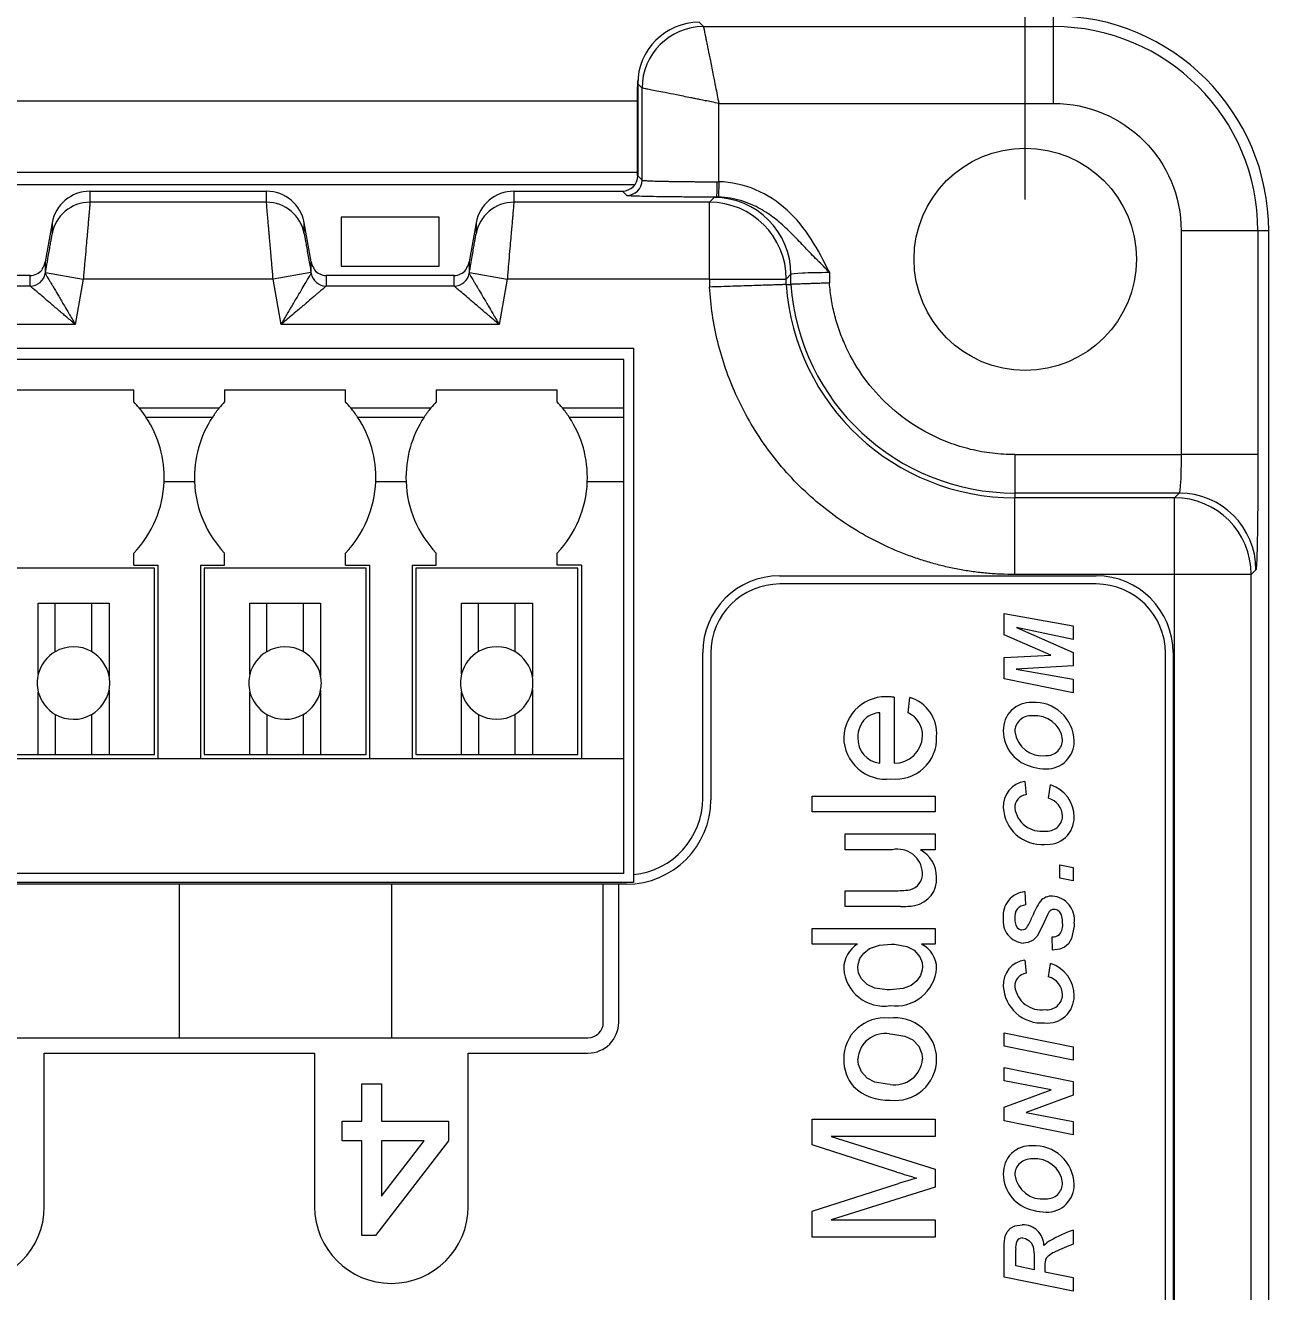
# Model space of a CAD drawing. Header units: inches. Extents: x 0.3 to 10.6, y 0.4 to 8.2.
# Drawn here: x 4.206 to 5.016, y 6.09 to 6.915 of the extents above; entities that cross this region are included whole.
import ezdxf

# ---------------------------------------------------------------- set-up
doc = ezdxf.new("R2010")
doc.units = ezdxf.units.IN
doc.header["$MEASUREMENT"] = 0
doc.layers.add('FORMAT', color=7, linetype='Continuous', lineweight=0)
doc.styles.add('SLDTEXTSTYLE0', font='TXT', dxfattribs={"width": 0.75})
doc.dimstyles.new('SLDDIMSTYLE1', dxfattribs={"dimtxt": 0.25, "dimasz": 0.236, "dimexe": 0, "dimexo": 0.0625, "dimgap": 0.0625, "dimtad": 1, "dimtoh": 1, "dimdec": 3, "dimzin": 12, "dimdsep": 46, "dimtxsty": 'SLDTEXTSTYLE0', "dimblk1": 'CLOSED', "dimblk2": 'CLOSED', "dimsah": 1, "dimcen": 0.09, "dimadec": 0, "dimazin": 0, "dimtfac": 1, "dimtofl": 0, "dimtmove": 0, "dimatfit": 3, "dimldrblk": 'CLOSED', "dimfxl": 0, "dimtolj": 1, "dimtzin": 12, "dimarcsym": 0})

# ---------------------------------------------------------------- blocks, each defined once
blk = doc.blocks.new('_Closed')
at = {"color": 0, "linetype": 'ByBlock', "lineweight": -2}
for p, q in [((-1, 0.166667), (0, 0)), ((-1, 0.166667), (-1, -0.166667)), ((0, 0), (-1, -0.166667)), ((0, 0), (-1, 0))]:
    blk.add_line(p, q, dxfattribs=at)
blk = doc.blocks.new('*D5')
at = {"layer": 'FORMAT'}
for p, q in [((2.45454, 6.80115), (2.45454, 7.82579)), ((4.85754, 6.80115), (4.85754, 7.82579)), ((4.85754, 7.78679), (2.45454, 7.78679))]:
    blk.add_line(p, q, dxfattribs=at)
for centre, start, end in [((3.5926, 7.9852), 153.43495, 206.56505), ((3.75517, 7.9852), 333.43495, 26.56505)]:
    blk.add_arc(centre, 0.44365, start, end, dxfattribs=at)
at = {"layer": 'FORMAT', "xscale": 0.236, "yscale": 0.236}
for p, rotation in [((2.45454, 7.78679, 1.18781), 180.0000000000004), ((4.85754, 7.78679, 1.18781), 360.0000000000004)]:
    blk.add_blockref('_Closed', p, dxfattribs=dict(at, rotation=rotation))
at = {"layer": 'FORMAT', "insert": (3.25828, 8.10613), "char_height": 0.25, "attachment_point": 1, "style": 'SLDTEXTSTYLE0'}
blk.add_mtext('2.403', dxfattribs=at)

msp = doc.modelspace()

# ---------------------------------------------------------------- linework, layer by layer
at = {"color": 7, "linetype": 'Continuous', "lineweight": 15}
for p, q in [((4.87604, 6.91365), (4.87604, 6.92065)), ((4.6452, 6.91648), (4.64803, 6.91365)), ((4.64803, 6.91365), (4.87604, 6.91365)), ((4.87604, 6.86366), (4.87604, 6.91365)), ((4.60504, 6.87449), (4.60504, 6.87452)), ((4.60504, 6.81665), (4.60504, 6.87449)), ((4.60521, 6.87648), (4.60804, 6.87366)), ((4.60521, 6.87648), (4.60521, 6.81647)), ((4.60804, 6.81365), (4.60804, 6.87366)), ((3.45704, 6.86538), (4.60504, 6.86538)), ((4.65803, 6.81261), (4.65803, 6.86366)), ((4.65803, 6.86366), (4.87604, 6.86366)), ((4.60504, 6.81865), (3.45704, 6.81865)), ((4.60504, 6.81665), (4.60521, 6.81665)), ((4.60521, 6.81647), (4.60804, 6.81365)), ((4.65803, 6.81261), (4.65782, 6.80261)), ((4.60334, 6.81065), (3.45874, 6.81065)), ((4.24857, 6.80648), (4.24857, 6.79929)), ((4.24857, 6.80648), (4.36351, 6.80648)), ((4.36351, 6.79929), (4.36351, 6.80648)), ((4.52457, 6.80648), (4.52457, 6.79929)), ((4.52457, 6.80648), (4.59521, 6.80648)), ((4.59804, 6.80365), (4.59521, 6.80648)), ((4.36351, 6.79929), (4.24857, 6.79929)), ((4.65192, 6.79929), (4.52457, 6.79929)), ((4.65192, 6.79929), (4.655, 6.80236)), ((4.65192, 6.74929), (4.65192, 6.79929)), ((4.41204, 6.78965), (4.41204, 6.75765)), ((4.47604, 6.78965), (4.41204, 6.78965)), ((4.47604, 6.75765), (4.47604, 6.78965)), ((4.22395, 6.78581), (4.2195, 6.76057)), ((4.22395, 6.78581), (4.22395, 6.77863)), ((4.39258, 6.76057), (4.38813, 6.78581)), ((4.38813, 6.77863), (4.38813, 6.78581)), ((4.49995, 6.78581), (4.4955, 6.76057)), ((4.49995, 6.78581), (4.49995, 6.77863)), ((4.95905, 6.78065), (4.95905, 6.63489)), ((5.00904, 6.78065), (4.95905, 6.78065)), ((5.00904, 6.78065), (5.00904, 6.63489)), ((5.01604, 6.78065), (5.00904, 6.78065)), ((5.01604, 4.82065), (5.01604, 6.78065)), ((4.2195, 6.76057), (4.2195, 6.75296)), ((4.39258, 6.75296), (4.39258, 6.76057)), ((4.41204, 6.75765), (4.47604, 6.75765)), ((4.4955, 6.76057), (4.4955, 6.75296)), ((4.20965, 6.75161), (4.12643, 6.75161)), ((4.20965, 6.74469), (4.20965, 6.75161)), ((4.2195, 6.75296), (4.21962, 6.75363)), ((4.21962, 6.75363), (4.24424, 6.74929)), ((4.24424, 6.74929), (4.23902, 6.71969)), ((4.36784, 6.74929), (4.24424, 6.74929)), ((4.39246, 6.75363), (4.36784, 6.74929)), ((4.37306, 6.71969), (4.36784, 6.74929)), ((4.39246, 6.75363), (4.39258, 6.75296)), ((4.48565, 6.75161), (4.40243, 6.75161)), ((4.40243, 6.75161), (4.40243, 6.74469)), ((4.48565, 6.74469), (4.48565, 6.75161)), ((4.4955, 6.75296), (4.49562, 6.75363)), ((4.49562, 6.75363), (4.52024, 6.74929)), ((4.52024, 6.74929), (4.51502, 6.71969)), ((4.65192, 6.74929), (4.52024, 6.74929)), ((4.65192, 6.74929), (4.65192, 6.74408)), ((4.65192, 6.74929), (4.70192, 6.74929)), ((4.70192, 6.74929), (4.70499, 6.75237)), ((4.70192, 6.74568), (4.70192, 6.74929)), ((4.70499, 6.74578), (4.70499, 6.75237)), ((4.72999, 6.75366), (4.72999, 6.7467)), ((4.20965, 6.74469), (4.12643, 6.74469)), ((4.20965, 6.74469), (4.20965, 6.74469)), ((4.48565, 6.74469), (4.40243, 6.74469)), ((4.40243, 6.74469), (4.40243, 6.74469)), ((4.48565, 6.74469), (4.48565, 6.74469)), ((4.70192, 6.74568), (4.70499, 6.74578)), ((4.23902, 6.71969), (4.09706, 6.71969)), ((4.51502, 6.71969), (4.37306, 6.71969)), ((3.45954, 6.70415), (4.60254, 6.70415)), ((4.60254, 6.70415), (4.60254, 6.3614)), ((4.59608, 6.69678), (3.46615, 6.69678)), ((4.59608, 6.66529), (4.59608, 6.69678)), ((4.19844, 6.6771), (4.27718, 6.6771)), ((4.27718, 6.66922), (4.27718, 6.6771)), ((4.33623, 6.6771), (4.41497, 6.6771)), ((4.33623, 6.6771), (4.33623, 6.66922)), ((4.41497, 6.66922), (4.41497, 6.6771)), ((4.47403, 6.6771), (4.55277, 6.6771)), ((4.47403, 6.6771), (4.47403, 6.66922)), ((4.55277, 6.66922), (4.55277, 6.6771)), ((4.28066, 6.66529), (4.33275, 6.66529)), ((4.41846, 6.66529), (4.47055, 6.66529)), ((4.55625, 6.66529), (4.59608, 6.66529)), ((4.59608, 6.65939), (4.59608, 6.66529)), ((4.28501, 6.65939), (4.3284, 6.65939)), ((4.42281, 6.65939), (4.4662, 6.65939)), ((4.5606, 6.65939), (4.59608, 6.65939)), ((4.59608, 6.6173), (4.59608, 6.65939)), ((4.8507, 6.63489), (4.8507, 6.60989)), ((4.8507, 6.63489), (4.95905, 6.63489)), ((5.00904, 6.63489), (4.95905, 6.63489)), ((4.29681, 6.6173), (4.3166, 6.6173)), ((4.43461, 6.6173), (4.4544, 6.6173)), ((4.5724, 6.6173), (4.59608, 6.6173)), ((4.59608, 6.43694), (4.59608, 6.6173)), ((4.8507, 6.60989), (4.8507, 6.60682)), ((4.95776, 6.60989), (4.8507, 6.60989)), ((4.8507, 6.55682), (4.8507, 6.60682)), ((4.95469, 6.60682), (4.8507, 6.60682)), ((4.95469, 6.60682), (4.95776, 6.60989)), ((4.95469, 6.55682), (4.95469, 6.60682)), ((4.27718, 6.56292), (4.27718, 6.5708)), ((4.33623, 6.56292), (4.33623, 6.5708)), ((4.41497, 6.56292), (4.41497, 6.5708)), ((4.47403, 6.56292), (4.47403, 6.5708)), ((4.55277, 6.56292), (4.55277, 6.5708)), ((4.29056, 6.56095), (4.18505, 6.56095)), ((4.27718, 6.56292), (4.29293, 6.56292)), ((4.29056, 6.43969), (4.29056, 6.56095)), ((4.29293, 6.43694), (4.29293, 6.56292)), ((4.32049, 6.56292), (4.33623, 6.56292)), ((4.32049, 6.56292), (4.32049, 6.43694)), ((4.32285, 6.56095), (4.32285, 6.43969)), ((4.42836, 6.56095), (4.32285, 6.56095)), ((4.41497, 6.56292), (4.43072, 6.56292)), ((4.42836, 6.43969), (4.42836, 6.56095)), ((4.43072, 6.43694), (4.43072, 6.56292)), ((4.45828, 6.56292), (4.47403, 6.56292)), ((4.45828, 6.56292), (4.45828, 6.43694)), ((4.46064, 6.56095), (4.46064, 6.43969)), ((4.56615, 6.56095), (4.46064, 6.56095)), ((4.56852, 6.56292), (4.55277, 6.56292)), ((4.56615, 6.43969), (4.56615, 6.56095)), ((4.56852, 6.56292), (4.56852, 6.43694)), ((5.00776, 6.5599), (5.00468, 6.55682)), ((4.69754, 6.55596), (4.90382, 6.55596)), ((4.90382, 6.55065), (4.69782, 6.55065)), ((4.95469, 6.55682), (4.8507, 6.55682)), ((4.95469, 5.04478), (4.95469, 6.55682)), ((5.00468, 6.55682), (4.95469, 6.55682)), ((5.00468, 5.04478), (5.00468, 6.55682)), ((4.21492, 6.53812), (4.26098, 6.53812)), ((4.21492, 6.492), (4.21492, 6.53812)), ((4.22595, 6.50658), (4.22595, 6.53812)), ((4.24957, 6.53812), (4.24957, 6.50664)), ((4.26098, 6.53812), (4.26098, 6.49072)), ((4.35272, 6.53812), (4.39878, 6.53812)), ((4.35272, 6.492), (4.35272, 6.53812)), ((4.36374, 6.50658), (4.36374, 6.53812)), ((4.38736, 6.53812), (4.38736, 6.50664)), ((4.39878, 6.53812), (4.39878, 6.49072)), ((4.49056, 6.53812), (4.53663, 6.53812)), ((4.49056, 6.4922), (4.49056, 6.53812)), ((4.50159, 6.50661), (4.50159, 6.53812)), ((4.52521, 6.53812), (4.52521, 6.50661)), ((4.53663, 6.53812), (4.53663, 6.49045)), ((4.84382, 6.53138), (4.88882, 6.52341)), ((4.84382, 6.51757), (4.84382, 6.53138)), ((4.87425, 6.50421), (4.84382, 6.51757)), ((4.88882, 6.51459), (4.8519, 6.52238)), ((4.8519, 6.52238), (4.88882, 6.50594)), ((4.88882, 6.52341), (4.88882, 6.51459)), ((4.64754, 6.41115), (4.64754, 6.50596)), ((4.65282, 6.50565), (4.65282, 6.41015)), ((4.84382, 6.50276), (4.87425, 6.50421)), ((4.84382, 6.48893), (4.84382, 6.50276)), ((4.88882, 6.50594), (4.88882, 6.49728)), ((4.94882, 5.09565), (4.94882, 6.50565)), ((4.95382, 6.50596), (4.95382, 5.09565)), ((4.88882, 6.49728), (4.85155, 6.49526)), ((4.85155, 6.49526), (4.88882, 6.48863)), ((4.88882, 6.47984), (4.84382, 6.48893)), ((4.88882, 6.48863), (4.88882, 6.47984)), ((4.21492, 6.43969), (4.21492, 6.4803)), ((4.26098, 6.48158), (4.26098, 6.43969)), ((4.35272, 6.43969), (4.35272, 6.4803)), ((4.39878, 6.48158), (4.39878, 6.43969)), ((4.49056, 6.43969), (4.49056, 6.4801)), ((4.53663, 6.48186), (4.53663, 6.43969)), ((4.77215, 6.47701), (4.77215, 6.43398)), ((4.78138, 6.46669), (4.78241, 6.47674)), ((4.76292, 6.43398), (4.76292, 6.4668)), ((4.22595, 6.46572), (4.22595, 6.43969)), ((4.24957, 6.46566), (4.24957, 6.43969)), ((4.36374, 6.46572), (4.36374, 6.43969)), ((4.38736, 6.46566), (4.38736, 6.43969)), ((4.50159, 6.46569), (4.50159, 6.43969)), ((4.52521, 6.46569), (4.52521, 6.43969)), ((4.18269, 6.43694), (4.29293, 6.43694)), ((4.18505, 6.43969), (4.21492, 6.43969)), ((4.21492, 6.43969), (4.22595, 6.43969)), ((4.22595, 6.43969), (4.24957, 6.43969)), ((4.24957, 6.43969), (4.26098, 6.43969)), ((4.26098, 6.43969), (4.29056, 6.43969)), ((4.29293, 6.43694), (4.32049, 6.43694)), ((4.32049, 6.43694), (4.43072, 6.43694)), ((4.32285, 6.43969), (4.35272, 6.43969)), ((4.35272, 6.43969), (4.36374, 6.43969)), ((4.36374, 6.43969), (4.38736, 6.43969)), ((4.38736, 6.43969), (4.39878, 6.43969)), ((4.39878, 6.43969), (4.42836, 6.43969)), ((4.43072, 6.43694), (4.45828, 6.43694)), ((4.45828, 6.43694), (4.56852, 6.43694)), ((4.46064, 6.43969), (4.49056, 6.43969)), ((4.49056, 6.43969), (4.50159, 6.43969)), ((4.50159, 6.43969), (4.52521, 6.43969)), ((4.52521, 6.43969), (4.53663, 6.43969)), ((4.53663, 6.43969), (4.56615, 6.43969)), ((4.56852, 6.43694), (4.59608, 6.43694)), ((4.59608, 6.36214), (4.59608, 6.43694)), ((4.85738, 6.42205), (4.85824, 6.4134)), ((4.87267, 6.41109), (4.87407, 6.41974)), ((4.71882, 6.40219), (4.71882, 6.41244)), ((4.71882, 6.41244), (4.79882, 6.41244)), ((4.79882, 6.41244), (4.79882, 6.40219)), ((4.79882, 6.40219), (4.71882, 6.40219)), ((4.74036, 6.37757), (4.74036, 6.38783)), ((4.74036, 6.38783), (4.79882, 6.38783)), ((4.79882, 6.38783), (4.79882, 6.37757)), ((4.77106, 6.37757), (4.74036, 6.37757)), ((4.79882, 6.37757), (4.78927, 6.37757)), ((4.88017, 6.35905), (4.88017, 6.36771)), ((4.88017, 6.36771), (4.88882, 6.36597)), ((4.59608, 6.36214), (3.46615, 6.36214)), ((4.60254, 6.3614), (4.60254, 6.35615)), ((4.88882, 6.35732), (4.88017, 6.35905)), ((4.88882, 6.36597), (4.88882, 6.35732)), ((4.60254, 6.35615), (3.45954, 6.35615)), ((4.30682, 6.35515), (4.16882, 6.35515)), ((4.30682, 6.25515), (4.30682, 6.35515)), ((4.44482, 6.35515), (4.30682, 6.35515)), ((4.44482, 6.35515), (4.44482, 6.25515)), ((4.58282, 6.35515), (4.44482, 6.35515)), ((4.58282, 6.26515), (4.58282, 6.35515)), ((4.59282, 6.35515), (4.58282, 6.35515)), ((4.59282, 6.26515), (4.59282, 6.35515)), ((4.59782, 6.35515), (4.59282, 6.35515)), ((4.74036, 6.34065), (4.74036, 6.3509)), ((4.74036, 6.3509), (4.77215, 6.3509)), ((4.85725, 6.35028), (4.85767, 6.34163)), ((4.7764, 6.34065), (4.74036, 6.34065)), ((4.71882, 6.31603), (4.71882, 6.32629)), ((4.71882, 6.32629), (4.79882, 6.32629)), ((4.79882, 6.32629), (4.79882, 6.31603)), ((4.87537, 6.31221), (4.87497, 6.32086)), ((4.74837, 6.31603), (4.71882, 6.31603)), ((4.79882, 6.31603), (4.78999, 6.31603)), ((4.85738, 6.30574), (4.85824, 6.29709)), ((4.87267, 6.29478), (4.87407, 6.30344)), ((4.16882, 6.25515), (4.30682, 6.25515)), ((4.30682, 6.25515), (4.44482, 6.25515)), ((4.44482, 6.25515), (4.57282, 6.25515)), ((4.84382, 6.24959), (4.84382, 6.25839)), ((4.84382, 6.25839), (4.88882, 6.24924)), ((4.21882, 6.24515), (4.39482, 6.24515)), ((4.21882, 6.14515), (4.21882, 6.24515)), ((4.39482, 6.24515), (4.39482, 6.14515)), ((4.49482, 6.24515), (4.57282, 6.24515)), ((4.49482, 6.14515), (4.49482, 6.24515)), ((4.88882, 6.24044), (4.84382, 6.24959)), ((4.88882, 6.24924), (4.88882, 6.24044)), ((4.84382, 6.23577), (4.88882, 6.22663)), ((4.84382, 6.22697), (4.84382, 6.23577)), ((4.42559, 6.20079), (4.42559, 6.22515)), ((4.42559, 6.22515), (4.43841, 6.22515)), ((4.43841, 6.22515), (4.43841, 6.20079)), ((4.8744, 6.22113), (4.84382, 6.22697)), ((4.84382, 6.20982), (4.8744, 6.22113)), ((4.88882, 6.22663), (4.88882, 6.21782)), ((4.88882, 6.21782), (4.85824, 6.20654)), ((4.84382, 6.20101), (4.84382, 6.20982)), ((4.85824, 6.20654), (4.88882, 6.20068)), ((4.41277, 6.20079), (4.42559, 6.20079)), ((4.41277, 6.18797), (4.41277, 6.20079)), ((4.43841, 6.20079), (4.482, 6.20079)), ((4.482, 6.20079), (4.482, 6.18797)), ((4.71882, 6.18536), (4.71882, 6.20219)), ((4.71882, 6.20219), (4.79882, 6.20219)), ((4.79882, 6.20219), (4.79882, 6.1909)), ((4.88882, 6.19186), (4.84382, 6.20101)), ((4.88882, 6.20068), (4.88882, 6.19186)), ((4.42559, 6.18797), (4.41277, 6.18797)), ((4.42559, 6.12643), (4.42559, 6.18797)), ((4.482, 6.18797), (4.43456, 6.12643)), ((4.43841, 6.18797), (4.43841, 6.15195)), ((4.46617, 6.18797), (4.43841, 6.18797)), ((4.43841, 6.15195), (4.46617, 6.18797)), ((4.79882, 6.1909), (4.73113, 6.1909)), ((4.73113, 6.1909), (4.79882, 6.16956)), ((4.774, 6.16765), (4.71882, 6.18536)), ((4.79882, 6.16956), (4.79882, 6.15776)), ((4.71882, 6.14223), (4.77496, 6.16012)), ((4.79882, 6.15776), (4.73113, 6.13655)), ((4.71882, 6.12526), (4.71882, 6.14223)), ((4.73113, 6.13655), (4.79882, 6.13655)), ((4.79882, 6.13655), (4.79882, 6.12526)), ((4.88882, 6.1299), (4.88882, 6.12067)), ((4.43456, 6.12643), (4.42559, 6.12643)), ((4.79882, 6.12526), (4.71882, 6.12526)), ((4.84382, 6.09924), (4.84382, 6.11905)), ((4.85132, 6.10653), (4.85132, 6.11712)), ((4.86344, 6.10406), (4.85132, 6.10653)), ((4.86344, 6.10913), (4.86344, 6.10406)), ((4.87036, 6.10662), (4.87036, 6.10266)), ((4.88882, 6.09009), (4.84382, 6.09924)), ((4.87036, 6.10266), (4.88882, 6.09891)), ((4.88882, 6.09891), (4.88882, 6.09009))]:
    msp.add_line(p, q, dxfattribs=at)
at = {"color": 7, "linetype": 'Continuous', "lineweight": 15, "flags": 128}
for points in [[(4.873, 6.337), (4.87196, 6.33528), (4.86874, 6.32794), (4.86524, 6.32118), (4.86267, 6.31869), (4.85942, 6.31719), (4.85636, 6.31682)], [(4.8819, 6.32997), (4.88181, 6.33197), (4.8811, 6.33521), (4.88004, 6.33696), (4.87845, 6.33825), (4.87701, 6.3387), (4.87636, 6.33874)], [(4.85074, 6.33297), (4.85084, 6.33097), (4.85137, 6.32849), (4.8522, 6.32703), (4.8535, 6.32595), (4.85493, 6.32551), (4.85543, 6.32547)], [(4.8894, 6.32973), (4.88934, 6.32773), (4.88763, 6.31981), (4.88564, 6.31637), (4.88314, 6.31409), (4.88004, 6.31274), (4.87537, 6.31221)], [(4.74856, 6.3009), (4.7487, 6.3029), (4.74987, 6.30677), (4.75236, 6.31028), (4.75609, 6.31318), (4.76272, 6.31541), (4.77039, 6.31603)], [(4.77039, 6.31603), (4.77239, 6.31599), (4.78034, 6.31464), (4.78521, 6.31207), (4.78886, 6.30793), (4.79035, 6.30409), (4.79061, 6.30132)], [(4.79061, 6.30132), (4.79047, 6.29932), (4.7893, 6.2956), (4.78689, 6.29219), (4.78321, 6.28923), (4.77809, 6.28721), (4.76962, 6.28629)], [(4.76962, 6.28629), (4.76762, 6.28633), (4.75965, 6.28747), (4.75464, 6.28972), (4.75072, 6.29363), (4.74901, 6.29739), (4.74856, 6.3009)], [(4.76925, 6.25757), (4.77125, 6.25752), (4.77921, 6.25624), (4.7843, 6.25372), (4.78823, 6.24957), (4.79025, 6.2447), (4.79061, 6.24119)], [(4.76956, 6.22475), (4.76756, 6.2248), (4.75961, 6.22615), (4.75463, 6.22872), (4.75083, 6.23287), (4.74891, 6.23769), (4.74856, 6.24119)], [(4.84382, 6.11905), (4.84386, 6.12105), (4.84454, 6.12595), (4.84579, 6.12881), (4.84796, 6.13106), (4.85071, 6.13256), (4.85561, 6.13336)], [(4.85575, 6.12471), (4.85773, 6.12438), (4.85989, 6.12316), (4.86157, 6.12133), (4.86264, 6.11903), (4.86331, 6.11416), (4.86344, 6.10913)]]:
    msp.add_lwpolyline(points, dxfattribs=at)
at = {"color": 7, "linetype": 'Continuous', "lineweight": 15}
msp.add_circle((4.85754, 6.76215), 0.07239, dxfattribs=at)
for centre, radius, start, end in [((4.87604, 6.78065), 0.14, 360, 90), ((4.64804, 6.87364), 0.04001, 90.02044, 179.97956), ((4.87604, 6.78065), 0.133, 360, 90), ((4.59803, 6.81365), 0.01, 270.02044, 359.97956), ((4.53641, 6.81023), 0.12056, 356.384, 1.13823), ((4.24857, 6.77429), 0.025, 89.99664, 169.99477), ((4.36351, 6.77429), 0.025, 10.00523, 90.00336), ((4.52457, 6.77429), 0.025, 89.99664, 169.99477), ((4.65191, 6.74928), 0.05001, 0.02044, 89.97956), ((4.65498, 6.75235), 0.05001, 0.02044, 89.97956), ((4.20965, 6.75469), 0.01, 269.99664, 349.99477), ((4.20965, 6.75469), 0.01, 270.01649, 349.985), ((4.40243, 6.75469), 0.01, 190.00523, 270.00336), ((4.40243, 6.75469), 0.01, 190.015, 269.98351), ((4.48565, 6.75469), 0.01, 269.99664, 349.99477), ((4.48565, 6.75469), 0.01, 270.01649, 349.985), ((4.8507, 6.75596), 0.14914, 183.95324, 270), ((4.8507, 6.75596), 0.14606, 183.99469, 270), ((4.22551, 6.62001), 0.07136, 39.38163, 43.60282), ((4.22551, 6.62001), 0.07136, 33.49925, 39.38163), ((4.38791, 6.62001), 0.07136, 140.61837, 146.50075), ((4.38791, 6.62001), 0.07136, 136.39718, 140.61837), ((4.3633, 6.62001), 0.07136, 39.38163, 43.60282), ((4.3633, 6.62001), 0.07136, 33.49925, 39.38163), ((4.5257, 6.62001), 0.07136, 140.61837, 146.50075), ((4.5257, 6.62001), 0.07136, 136.39718, 140.61837), ((4.5011, 6.62001), 0.07136, 39.38163, 43.60282), ((4.5011, 6.62001), 0.07136, 33.49925, 39.38163), ((4.22551, 6.62001), 0.07136, 357.82618, 33.49939), ((4.38791, 6.62001), 0.07136, 146.50073, 182.1737), ((4.3633, 6.62001), 0.07136, 357.82618, 33.49939), ((4.5257, 6.62001), 0.07136, 146.50073, 182.1737), ((4.5011, 6.62001), 0.07136, 357.82618, 33.49939), ((4.22551, 6.62001), 0.07136, 316.39718, 357.82636), ((4.38791, 6.62001), 0.07136, 182.17364, 223.60282), ((4.3633, 6.62001), 0.07136, 316.39718, 357.82636), ((4.5257, 6.62001), 0.07136, 182.17364, 223.60282), ((4.5011, 6.62001), 0.07136, 316.39718, 357.82636), ((4.95467, 6.55681), 0.05001, 0.02044, 89.97956), ((4.95774, 6.55988), 0.05001, 0.02044, 89.97956), ((4.69754, 6.50596), 0.05, 90, 180), ((4.69782, 6.50565), 0.045, 90, 180), ((4.90382, 6.50596), 0.05, 0, 90), ((4.90382, 6.50565), 0.045, 0, 90), ((4.23781, 6.48615), 0.02362, 60.14544, 120.14566), ((4.3756, 6.48615), 0.02362, 60.14544, 120.14566), ((4.5134, 6.48615), 0.02362, 60, 120), ((4.23781, 6.48615), 0.02362, 120.14566, 165.66546), ((4.23781, 6.48615), 0.02362, 11.14732, 60.14544), ((4.3756, 6.48615), 0.02362, 120.14566, 165.66546), ((4.3756, 6.48615), 0.02362, 11.14732, 60.14544), ((4.5134, 6.48615), 0.02362, 120, 165.16489), ((4.5134, 6.48615), 0.02362, 10.47531, 60), ((4.23781, 6.48615), 0.02362, 165.66546, 194.33454), ((4.3756, 6.48615), 0.02362, 165.66546, 194.33454), ((4.5134, 6.48615), 0.02362, 165.16489, 194.83511), ((4.23781, 6.48615), 0.02362, 348.85268, 11.14732), ((4.3756, 6.48615), 0.02362, 348.85268, 11.14732), ((4.5134, 6.48615), 0.02362, 349.52469, 10.47531), ((4.23781, 6.48615), 0.02362, 194.33454, 239.85434), ((4.23781, 6.48615), 0.02362, 299.85456, 348.85268), ((4.3756, 6.48615), 0.02362, 194.33454, 239.85434), ((4.3756, 6.48615), 0.02362, 299.85456, 348.85268), ((4.5134, 6.48615), 0.02362, 194.83511, 240), ((4.5134, 6.48615), 0.02362, 300, 349.52469), ((4.76672, 6.44979), 0.02741, 84.13238, 178.01517), ((4.76698, 6.26633), 0.21075, 88.5947, 89.30935), ((4.77538, 6.45323), 0.02454, 355.47157, 73.36152), ((4.76365, 6.45123), 0.01559, 92.66841, 130.76688), ((4.77474, 6.45225), 0.01589, 357.10848, 65.29628), ((4.86119, 6.45558), 0.01795, 87.37598, 181.51259), ((4.86355, 6.44771), 0.02585, 1.55779, 93.4179), ((4.23781, 6.48615), 0.02362, 239.85434, 299.85456), ((4.3756, 6.48615), 0.02362, 239.85434, 299.85456), ((4.5134, 6.48615), 0.02362, 240, 300), ((4.76534, 6.45117), 0.01678, 135.01883, 181.63517), ((4.8613, 6.45433), 0.01056, 85.5762, 179.00732), ((4.86399, 6.44687), 0.01808, 7.94612, 95.92881), ((4.76681, 6.451), 0.02748, 180.54241, 276.85364), ((4.76441, 6.44978), 0.01587, 176.69854, 264.6306), ((4.77321, 6.4502), 0.02666, 263.28083, 2.33243), ((4.77261, 6.45199), 0.01801, 268.54737, 358.28454), ((4.86769, 6.45537), 0.02444, 180.62044, 258.41769), ((4.86872, 6.45689), 0.01814, 187.54483, 277.15536), ((4.87143, 6.44935), 0.01046, 267.52549, 0.10864), ((4.87161, 6.44803), 0.01779, 268.40657, 1.22497), ((4.87137, 6.46208), 0.03184, 254.34024, 269.53833), ((4.85951, 6.4059), 0.01629, 97.50519, 183.49079), ((4.86734, 6.39874), 0.02206, 359.88728, 72.2258), ((4.59782, 6.41015), 0.055, 270, 0), ((4.59754, 6.41115), 0.05, 275.73917, 0), ((4.85907, 6.4051), 0.00834, 95.68952, 182.83491), ((4.8693, 6.39895), 0.0126, 1.89593, 74.51571), ((4.86841, 6.40623), 0.0252, 183.0084, 274.00611), ((4.86808, 6.40708), 0.0175, 187.85328, 277.86444), ((4.87198, 6.39841), 0.01741, 264.01545, 0.93973), ((4.87169, 6.39989), 0.01022, 263.17667, 357.02793), ((4.77449, 6.36179), 0.01615, 2.70553, 102.24358), ((4.77917, 6.35953), 0.02067, 0.74622, 60.77014), ((4.7799, 6.36193), 0.01073, 283.51016, 3.33687), ((4.78227, 6.35853), 0.01762, 280.88365, 4.13701), ((4.77321, 6.42155), 0.07066, 269.13975, 277.4777), ((4.85884, 6.33468), 0.01568, 95.81936, 186.0042), ((4.90768, 6.31651), 0.04882, 145.55096, 159.11553), ((4.87489, 6.33726), 0.01014, 88.22671, 137.39904), ((4.87406, 6.33195), 0.01549, 351.77548, 85.79324), ((4.77783, 6.39148), 0.05086, 268.38975, 278.78777), ((4.85827, 6.33405), 0.0076, 94.52837, 188.2102), ((4.87642, 6.33451), 0.00423, 90.79302, 143.92345), ((4.85732, 6.33101), 0.01422, 171.78738, 266.14328), ((4.85541, 6.32949), 0.00402, 270.24189, 322.09975), ((4.83086, 6.34536), 0.03324, 326.53022, 339.86072), ((4.87082, 6.32885), 0.01114, 324.13045, 5.77135), ((4.87548, 6.32797), 0.00713, 265.91765, 307.67542), ((4.75777, 6.30017), 0.01844, 120.6475, 179.81269), ((4.78237, 6.30031), 0.01748, 359.91284, 64.1503), ((4.85951, 6.28959), 0.01629, 97.50519, 183.49079), ((4.86734, 6.28243), 0.02206, 359.88728, 72.2258), ((4.76561, 6.30206), 0.02634, 183.98013, 278.80379), ((4.77307, 6.3027), 0.02689, 262.66967, 354.83505), ((4.85907, 6.28879), 0.00834, 95.68952, 182.83491), ((4.8693, 6.28264), 0.0126, 1.89593, 74.51571), ((4.86841, 6.28992), 0.0252, 183.0084, 274.00611), ((4.86808, 6.29077), 0.0175, 187.85328, 277.86444), ((4.87198, 6.2821), 0.01741, 264.01545, 0.93973), ((4.87169, 6.28358), 0.01022, 263.17667, 357.02793), ((4.57282, 6.26515), 0.01, 270, 0), ((4.57282, 6.26515), 0.02, 270, 0), ((4.76581, 6.24152), 0.02648, 83.57388, 180.69968), ((4.77266, 6.24092), 0.02719, 0.57988, 98.21753), ((4.76615, 6.24023), 0.01762, 79.86376, 176.86894), ((4.76619, 6.24073), 0.02686, 179.01031, 220.4857), ((4.77269, 6.24244), 0.01796, 259.94526, 356.02173), ((4.77295, 6.24117), 0.02689, 262.81229, 0.03905), ((4.76797, 6.24677), 0.03232, 226.59626, 272.87547), ((4.86119, 6.16689), 0.01795, 87.37598, 181.51259), ((4.86331, 6.15875), 0.02611, 2.12765, 92.84804), ((4.8613, 6.16564), 0.01056, 85.5762, 179.00732), ((4.86399, 6.15818), 0.01808, 7.94612, 95.92881), ((4.97817, 6.80597), 0.67018, 252.26271, 253.39988), ((5.05362, 5.27323), 0.92964, 106.68561, 107.44294), ((4.86769, 6.16668), 0.02444, 180.62044, 258.41769), ((4.86872, 6.1682), 0.01814, 187.54483, 277.15536), ((4.87143, 6.16066), 0.01046, 267.52549, 0.10864), ((4.87161, 6.15934), 0.01779, 268.40657, 1.22497), ((4.16882, 6.14515), 0.05, 180, 0), ((4.44482, 6.14515), 0.05, 180, 0), ((4.87137, 6.17339), 0.03184, 254.34024, 269.53833), ((4.85587, 6.11953), 0.01383, 0.87698, 91.06127), ((4.92649, 6.02807), 0.10857, 110.30178, 118.97157), ((4.86574, 6.11799), 0.01445, 161.2644, 183.47273), ((4.85558, 6.12068), 0.00403, 87.6582, 151.044), ((4.88294, 6.1073), 0.01816, 119.82527, 136.771), ((4.93719, 5.98888), 0.14038, 110.15667, 115.36935), ((4.8828, 6.10179), 0.01508, 112.4328, 140.04401), ((4.88053, 6.10727), 0.01019, 155.68473, 183.6681)]:
    msp.add_arc(centre, radius, start, end, dxfattribs=at)
for centre, major_axis, ratio, start_param, end_param in [((4.64522, 6.87647), (-0.02829, 0.02829), 0.999695, 5.497939, 7.068431), ((4.64504, 6.87449), (0, -0.04001), 0.999848, 4.601448, 4.712389), ((4.59521, 6.81648), (0.00707, -0.00707), 0.999695, 5.497939, 7.068431), ((4.24857, 6.78147), (0, -0.025), 0.999848, 3.141593, 4.537856), ((4.36351, 6.78147), (0, 0.025), 0.999848, 4.886922, 6.283185), ((4.52457, 6.78147), (0, -0.025), 0.999848, 3.141593, 4.537856), ((4.20965, 6.76161), (0, -0.01), 0.999848, 0, 0.877712), ((4.20965, 6.75391), (0.00851, 0.01376), 0.381992, 5.036436, 5.154349), ((4.20965, 6.76231), (0, -0.01), 0.999848, 0.995626, 1.396263), ((4.40243, 6.76231), (0, -0.01), 0.999848, 4.886922, 5.287559), ((4.40243, 6.75391), (-0.00851, 0.01376), 0.381992, 1.128836, 1.24675), ((4.40243, 6.76161), (0, -0.01), 0.999848, 5.405473, 6.283185), ((4.48565, 6.76161), (0, -0.01), 0.999848, 0, 0.877712), ((4.48565, 6.75391), (0.00851, 0.01376), 0.381992, 5.036436, 5.154349), ((4.48565, 6.76231), (0, -0.01), 0.999848, 0.995626, 1.396263)]:
    msp.add_ellipse(centre, major_axis=major_axis, ratio=ratio, start_param=start_param, end_param=end_param, dxfattribs=at)
for points, knots in [([(4.64803, 6.91365), (4.64804, 6.91359), (4.64806, 6.91348), (4.64819, 6.91288), (4.64838, 6.91194), (4.64864, 6.91064), (4.64897, 6.90898), (4.64938, 6.90696), (4.64985, 6.90457), (4.6504, 6.90182), (4.65124, 6.8976), (4.65253, 6.89117), (4.65419, 6.88285), (4.65607, 6.8735), (4.65731, 6.86728), (4.65803, 6.86366)], [0, 0, 0, 0, 0.052297, 0.105299, 0.159021, 0.213477, 0.26868, 0.324643, 0.381379, 0.438899, 0.497216, 0.620515, 0.757809, 0.858887, 1, 1, 1, 1]), ([(4.65803, 6.86366), (4.65646, 6.86397), (4.65348, 6.86457), (4.64929, 6.8654), (4.64564, 6.86613), (4.64253, 6.86676), (4.63734, 6.8678), (4.63052, 6.86916), (4.62316, 6.87063), (4.61755, 6.87175), (4.61336, 6.87258), (4.61038, 6.87318), (4.60849, 6.87356), (4.60819, 6.87363), (4.60804, 6.87366)], [0, 0, 0, 0, 0.061348, 0.116274, 0.164777, 0.206855, 0.242509, 0.379788, 0.503115, 0.60743, 0.709204, 0.808505, 0.90541, 1, 1, 1, 1]), ([(4.60804, 6.81365), (4.6081, 6.81362), (4.60824, 6.81355), (4.60895, 6.81346), (4.60999, 6.81338), (4.61139, 6.8133), (4.61308, 6.81322), (4.61504, 6.81315), (4.61724, 6.81308), (4.61964, 6.81302), (4.62222, 6.81296), (4.62493, 6.81291), (4.62776, 6.81286), (4.63067, 6.81282), (4.63363, 6.81278), (4.63663, 6.81274), (4.63964, 6.81271), (4.64263, 6.81268), (4.6456, 6.81266), (4.64853, 6.81264), (4.6514, 6.81263), (4.6542, 6.81262), (4.65604, 6.81262), (4.65695, 6.81262)], [0, 0, 0, 0, 0.059725, 0.11824, 0.175544, 0.231638, 0.286521, 0.340194, 0.392655, 0.443907, 0.493947, 0.542777, 0.590396, 0.636804, 0.682002, 0.725989, 0.768765, 0.810331, 0.850686, 0.88983, 0.927764, 0.964487, 1, 1, 1, 1]), ([(4.72999, 6.75366), (4.72631, 6.76102), (4.72257, 6.76835), (4.71365, 6.7822), (4.70856, 6.78858), (4.69647, 6.79964), (4.68954, 6.80423), (4.67437, 6.81065), (4.66625, 6.81244), (4.65803, 6.81261)], [0, 0, 0, 0, 0.25, 0.25, 0.5, 0.5, 0.75, 0.75, 1, 1, 1, 1]), ([(4.24857, 6.79929), (4.24856, 6.79923), (4.24856, 6.79912), (4.24851, 6.79851), (4.24843, 6.79758), (4.24832, 6.79627), (4.24818, 6.79461), (4.24801, 6.79258), (4.24781, 6.7902), (4.24757, 6.78746), (4.24728, 6.78408), (4.2469, 6.77975), (4.24639, 6.77407), (4.24578, 6.76704), (4.24505, 6.75864), (4.24452, 6.75251), (4.24424, 6.74929)], [0, 0, 0, 0, 0.052835, 0.106333, 0.160495, 0.215325, 0.270826, 0.326999, 0.383848, 0.441375, 0.499582, 0.575259, 0.663145, 0.763235, 0.875523, 1, 1, 1, 1]), ([(4.36784, 6.74929), (4.36771, 6.7508), (4.36745, 6.75374), (4.36708, 6.75801), (4.36673, 6.76204), (4.36641, 6.76579), (4.36611, 6.76926), (4.36583, 6.77244), (4.36557, 6.77535), (4.36534, 6.77797), (4.36513, 6.78033), (4.36494, 6.78244), (4.36466, 6.7857), (4.36431, 6.78977), (4.36395, 6.79395), (4.3637, 6.79694), (4.36354, 6.79883), (4.36352, 6.79914), (4.36351, 6.79929)], [0, 0, 0, 0, 0.058156, 0.113787, 0.166892, 0.217471, 0.265524, 0.311052, 0.354054, 0.394531, 0.432482, 0.467908, 0.500809, 0.604998, 0.706997, 0.80682, 0.904483, 1, 1, 1, 1]), ([(4.52457, 6.79929), (4.52456, 6.79923), (4.52456, 6.79912), (4.52451, 6.79851), (4.52443, 6.79758), (4.52432, 6.79627), (4.52418, 6.79461), (4.52401, 6.79258), (4.52381, 6.7902), (4.52357, 6.78746), (4.52328, 6.78408), (4.5229, 6.77975), (4.52239, 6.77407), (4.52178, 6.76704), (4.52105, 6.75864), (4.52052, 6.75251), (4.52024, 6.74929)], [0, 0, 0, 0, 0.052835, 0.106333, 0.160495, 0.215325, 0.270826, 0.326999, 0.383848, 0.441375, 0.499582, 0.575259, 0.663145, 0.763235, 0.875523, 1, 1, 1, 1]), ([(4.65673, 6.80262), (4.65525, 6.80262), (4.6523, 6.80262), (4.64792, 6.80264), (4.6436, 6.80265), (4.63936, 6.80267), (4.63287, 6.80271), (4.62448, 6.80279), (4.61525, 6.80292), (4.60764, 6.80309), (4.60278, 6.80325), (4.59995, 6.8034), (4.59842, 6.80352), (4.59817, 6.80361), (4.59804, 6.80365)], [0, 0, 0, 0, 0.048431, 0.096451, 0.144321, 0.192305, 0.240666, 0.370226, 0.500022, 0.629589, 0.759392, 0.839644, 0.919439, 1, 1, 1, 1]), ([(4.72999, 6.75366), (4.7287, 6.75496), (4.72652, 6.75715), (4.72387, 6.75983), (4.71986, 6.76386), (4.71423, 6.76973), (4.70659, 6.77783), (4.69865, 6.78546), (4.68982, 6.79238), (4.68118, 6.79724), (4.67294, 6.80032), (4.66561, 6.80213), (4.66045, 6.80245), (4.65782, 6.80261)], [0, 0, 0, 0, 0.060782, 0.102737, 0.125135, 0.250249, 0.375709, 0.500268, 0.620442, 0.750144, 0.828778, 0.912613, 1, 1, 1, 1]), ([(4.21962, 6.75363), (4.2198, 6.75468), (4.22016, 6.75675), (4.2207, 6.75981), (4.22133, 6.76338), (4.22202, 6.76732), (4.2227, 6.77126), (4.22326, 6.77452), (4.22366, 6.77683), (4.2239, 6.7783), (4.22393, 6.77852), (4.22395, 6.77863)], [0, 0, 0, 0, 0.08106, 0.161337, 0.242046, 0.372201, 0.502524, 0.631913, 0.761472, 0.880397, 1, 1, 1, 1]), ([(4.38813, 6.77863), (4.38814, 6.77858), (4.38815, 6.77846), (4.38826, 6.77781), (4.38846, 6.7766), (4.38881, 6.77452), (4.38937, 6.77127), (4.39006, 6.76732), (4.39083, 6.76292), (4.39164, 6.7583), (4.39219, 6.75519), (4.39246, 6.75363)], [0, 0, 0, 0, 0.0798402, 0.1589885, 0.2387121, 0.3677323, 0.4976588, 0.6274399, 0.758134, 0.8785916, 1, 1, 1, 1]), ([(4.49562, 6.75363), (4.4958, 6.75468), (4.49616, 6.75675), (4.4967, 6.75981), (4.49733, 6.76338), (4.49802, 6.76732), (4.4987, 6.77126), (4.49926, 6.77452), (4.49966, 6.77683), (4.4999, 6.7783), (4.49993, 6.77852), (4.49995, 6.77863)], [0, 0, 0, 0, 0.08106, 0.161337, 0.242046, 0.372201, 0.502524, 0.631913, 0.761472, 0.880397, 1, 1, 1, 1]), ([(4.2195, 6.75295), (4.21952, 6.7529), (4.21958, 6.75281), (4.21987, 6.75228), (4.22034, 6.75148), (4.22098, 6.75038), (4.22181, 6.74898), (4.22281, 6.74727), (4.224, 6.74528), (4.22577, 6.74227), (4.22837, 6.73781), (4.2316, 6.73235), (4.2352, 6.72616), (4.2376, 6.72208), (4.23902, 6.71969)], [0, 0, 0, 0, 0.046269, 0.093904, 0.143436, 0.195338, 0.25002, 0.307835, 0.369082, 0.43401, 0.563321, 0.716252, 0.833452, 1, 1, 1, 1]), ([(4.37306, 6.71969), (4.37382, 6.72098), (4.37523, 6.72337), (4.37717, 6.72668), (4.37879, 6.72944), (4.381, 6.73323), (4.38371, 6.73781), (4.38677, 6.74305), (4.38926, 6.74727), (4.39112, 6.75041), (4.39231, 6.75246), (4.39249, 6.75279), (4.39258, 6.75295)], [0, 0, 0, 0, 0.089544, 0.166738, 0.231581, 0.284079, 0.437078, 0.566505, 0.692595, 0.804978, 0.906266, 1, 1, 1, 1]), ([(4.4955, 6.75295), (4.49552, 6.7529), (4.49558, 6.75281), (4.49587, 6.75228), (4.49634, 6.75148), (4.49698, 6.75038), (4.49781, 6.74898), (4.49881, 6.74727), (4.5, 6.74528), (4.50177, 6.74227), (4.50437, 6.73781), (4.5076, 6.73235), (4.5112, 6.72616), (4.5136, 6.72208), (4.51502, 6.71969)], [0, 0, 0, 0, 0.046269, 0.093904, 0.143436, 0.195338, 0.25002, 0.307835, 0.369082, 0.43401, 0.563321, 0.716252, 0.833452, 1, 1, 1, 1]), ([(4.70499, 6.75237), (4.70511, 6.75271), (4.70785, 6.75305), (4.71708, 6.75352), (4.72352, 6.75366), (4.72999, 6.75366)], [0, 0, 0, 0, 0.5, 0.5, 1, 1, 1, 1]), ([(4.72999, 6.7467), (4.72895, 6.74666), (4.7269, 6.74658), (4.72391, 6.74647), (4.72108, 6.74637), (4.71845, 6.74628), (4.71602, 6.74619), (4.71384, 6.74612), (4.71189, 6.74605), (4.7102, 6.74599), (4.70876, 6.74593), (4.70757, 6.74589), (4.70662, 6.74585), (4.7059, 6.74582), (4.7054, 6.7458), (4.70508, 6.74579), (4.70502, 6.74579), (4.70499, 6.74578)], [0, 0, 0, 0, 0.080135, 0.158345, 0.234631, 0.308992, 0.381429, 0.451942, 0.52053, 0.587194, 0.651935, 0.714752, 0.775646, 0.834618, 0.891667, 0.946794, 1, 1, 1, 1]), ([(4.8507, 6.63489), (4.84827, 6.63493), (4.84341, 6.63502), (4.83617, 6.63569), (4.82901, 6.63676), (4.82192, 6.63828), (4.81492, 6.64022), (4.80295, 6.64433), (4.78663, 6.65229), (4.76794, 6.66659), (4.75225, 6.68414), (4.74244, 6.70085), (4.73667, 6.71477), (4.73344, 6.72517), (4.7311, 6.73583), (4.73036, 6.74306), (4.72999, 6.7467)], [0, 0, 0, 0, 0.04045, 0.080602, 0.120602, 0.160596, 0.20073, 0.241149, 0.370528, 0.500021, 0.6294, 0.758894, 0.819353, 0.879361, 0.939413, 1, 1, 1, 1]), ([(4.23902, 6.71969), (4.23788, 6.72066), (4.23577, 6.72246), (4.23285, 6.72495), (4.23041, 6.72702), (4.22706, 6.72986), (4.22302, 6.73332), (4.21839, 6.73724), (4.21467, 6.74043), (4.2119, 6.74281), (4.21008, 6.74433), (4.20979, 6.74457), (4.20965, 6.74469)], [0, 0, 0, 0, 0.089544, 0.166738, 0.231581, 0.284079, 0.437078, 0.566505, 0.692595, 0.804978, 0.906266, 1, 1, 1, 1]), ([(4.40243, 6.74469), (4.40238, 6.74465), (4.4023, 6.74458), (4.40184, 6.7442), (4.40113, 6.74361), (4.40015, 6.74278), (4.39891, 6.74172), (4.39741, 6.74044), (4.39565, 6.73892), (4.393, 6.73666), (4.38906, 6.73332), (4.38424, 6.72919), (4.37877, 6.72457), (4.37517, 6.7215), (4.37306, 6.71969)], [0, 0, 0, 0, 0.0462693, 0.0939044, 0.1434362, 0.1953376, 0.2500199, 0.3078352, 0.3690815, 0.4340097, 0.563321, 0.7162518, 0.8334522, 1, 1, 1, 1]), ([(4.51502, 6.71969), (4.51388, 6.72066), (4.51177, 6.72246), (4.50885, 6.72495), (4.50641, 6.72702), (4.50306, 6.72986), (4.49902, 6.73332), (4.49439, 6.73724), (4.49067, 6.74043), (4.4879, 6.74281), (4.48608, 6.74433), (4.48579, 6.74457), (4.48565, 6.74469)], [0, 0, 0, 0, 0.089544, 0.166738, 0.231581, 0.284079, 0.437078, 0.566505, 0.692595, 0.804978, 0.906266, 1, 1, 1, 1]), ([(4.70192, 6.74568), (4.70186, 6.74568), (4.70173, 6.74567), (4.70106, 6.74565), (4.69998, 6.74561), (4.69842, 6.74556), (4.69636, 6.74549), (4.69379, 6.7454), (4.69067, 6.7453), (4.68652, 6.74516), (4.68115, 6.74498), (4.67449, 6.74475), (4.66728, 6.74452), (4.65969, 6.74429), (4.65451, 6.74415), (4.65192, 6.74408)], [0, 0, 0, 0, 0.055137, 0.112376, 0.171717, 0.23316, 0.296705, 0.362354, 0.430106, 0.499962, 0.599959, 0.699961, 0.799967, 0.89998, 1, 1, 1, 1]), ([(4.8507, 6.55682), (4.84766, 6.55686), (4.8416, 6.55694), (4.83254, 6.55758), (4.82356, 6.55859), (4.81466, 6.56002), (4.80583, 6.56185), (4.79708, 6.5641), (4.7884, 6.56675), (4.77663, 6.57093), (4.76202, 6.57731), (4.74503, 6.5868), (4.72894, 6.59797), (4.71394, 6.61077), (4.70027, 6.62498), (4.68816, 6.64037), (4.67767, 6.65677), (4.66906, 6.67366), (4.66219, 6.69087), (4.65708, 6.70823), (4.65347, 6.72599), (4.65244, 6.73803), (4.65192, 6.74408)], [0, 0, 0, 0, 0.030328, 0.060467, 0.090478, 0.120424, 0.150367, 0.180372, 0.210501, 0.240815, 0.304958, 0.369169, 0.434566, 0.50003, 0.565428, 0.630892, 0.695035, 0.759246, 0.819648, 0.879572, 0.939521, 1, 1, 1, 1]), ([(4.95905, 6.63489), (4.95905, 6.62842), (4.95891, 6.62198), (4.95844, 6.61275), (4.9581, 6.61001), (4.95776, 6.60989)], [0, 0, 0, 0, 0.5, 0.5, 1, 1, 1, 1]), ([(5.00904, 6.63489), (5.00904, 6.63301), (5.00904, 6.62928), (5.00903, 6.62371), (5.00901, 6.61823), (5.00898, 6.61282), (5.00893, 6.60454), (5.00884, 6.59382), (5.00867, 6.58198), (5.00847, 6.57222), (5.00826, 6.56598), (5.00808, 6.56235), (5.00792, 6.56039), (5.00781, 6.56007), (5.00776, 6.5599)], [0, 0, 0, 0, 0.0483754, 0.0963331, 0.1441416, 0.1920717, 0.2403925, 0.3701149, 0.5000234, 0.6297533, 0.7596694, 0.839867, 0.9195589, 1, 1, 1, 1])]:
    msp.add_open_spline(points, degree=3, knots=knots, dxfattribs=at)
for points in [[(4.87604, 6.86366), (4.92185, 6.86366), (4.95905, 6.82646), (4.95905, 6.78065)], [(4.65695, 6.81262), (4.65731, 6.81262), (4.65767, 6.81261), (4.65803, 6.81261)], [(4.65673, 6.80262), (4.65567, 6.80254), (4.65509, 6.80245), (4.655, 6.80236)], [(4.65782, 6.80261), (4.65746, 6.80262), (4.65709, 6.80262), (4.65673, 6.80262)], [(4.2195, 6.75296), (4.2195, 6.75295), (4.2195, 6.75295), (4.2195, 6.75295)], [(4.39258, 6.75295), (4.39258, 6.75295), (4.39258, 6.75295), (4.39258, 6.75296)], [(4.4955, 6.75296), (4.4955, 6.75295), (4.4955, 6.75295), (4.4955, 6.75295)]]:
    msp.add_open_spline(points, degree=3, dxfattribs=at)

# ---------------------------------------------------------------- dimensions: what is measured, and where the dimension line sits
at = {"layer": 'FORMAT'}
dim = msp.add_linear_dim(base=(2.45454, 7.78679), p1=(4.85754, 6.76215), p2=(2.45454, 6.76215), text='(<>)', dimstyle='SLDDIMSTYLE1', dxfattribs=at)
dim.commit()
dim.dimension.update_dxf_attribs({"geometry": '*D5', "text_midpoint": (3.67388, 7.78679), "dimtype": 160})

doc.saveas('drawing.dxf')
